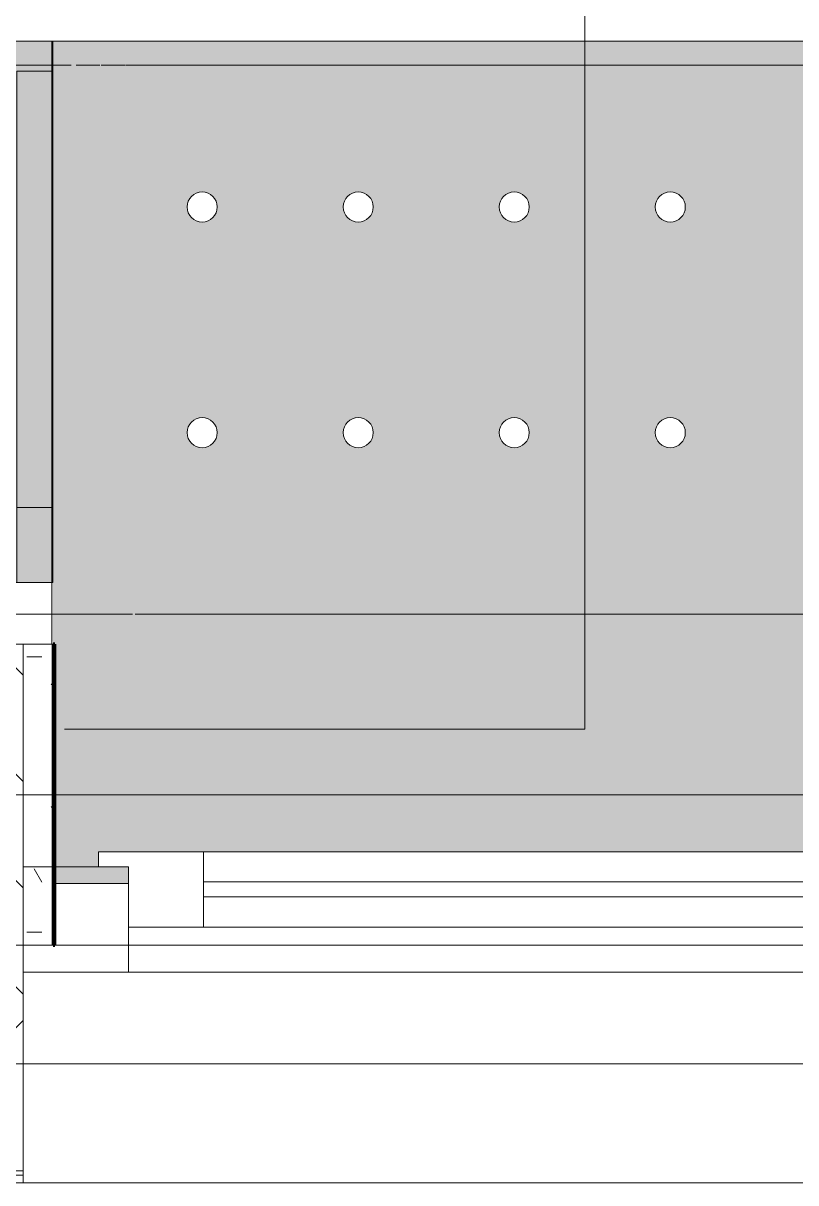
# Model space of a CAD drawing. Header units: millimetres. Extents: x 35144 to 233944, y -8553 to 29000.
# Drawn here: x 49772 to 50285, y -258 to 513 of the extents above; entities that cross this region are included whole.
import ezdxf

# ---------------------------------------------------------------- set-up
doc = ezdxf.new("R2010")
doc.units = ezdxf.units.MM
doc.linetypes.add('Осевая', pattern=[3175, 635, -476.25, 1587.5, -476.25])
for name, color, linetype, lineweight in [('A-GLAZ', 7, 'Continuous', 9), ('A-GLAZ-1', 7, 'Continuous', 13), ('A-WALL', 7, 'Continuous', 9), ('A-WALL-IDEN', 7, 'Continuous', 9), ('I-WALL', 7, 'Continuous', 9), ('Оси-2', 7, 'Осевая', 9)]:
    doc.layers.add(name, color=color, linetype=linetype, lineweight=lineweight)
for name, color, linetype, lineweight, true_color in [('A-WALL-1', 7, 'Continuous', 9, 0xc0c0c0), ('I-WALL-28', 7, 'Continuous', 80, 0xffd2ff), ('I-WALL-6', 7, 'Continuous', 9, 0xc0c0c0), ('I-WALL-7', 7, 'Continuous', 9, 0xcbc7bf), ('S-WALL-ANLY', 7, 'Continuous', 13, 0x008040), ('S-WALL-ANLY-1', 7, 'Continuous', 5, 0x008040), ('Знаки-1', 9, 'Continuous', 9, 0x808080), ('Знаки-2', 7, 'Continuous', 9, 0xc1bbaf), ('Знаки-4', 7, 'Continuous', 9, 0xaba79f), ('Знаки-5', 7, 'Continuous', 9, 0xd5cdbe), ('Знаки-6', 7, 'Continuous', 9, 0xd1cabb), ('Знаки-7', 7, 'Continuous', 9, 0xccc5b7), ('Знаки-8', 7, 'Continuous', 9, 0xd4ccbd)]:
    doc.layers.add(name, color=color, linetype=linetype, lineweight=lineweight, true_color=true_color)
doc.layers.add('Знаки-3', color=7, linetype='Continuous', lineweight=9, transparency=0.5)

# ---------------------------------------------------------------- blocks, each defined once
blk = doc.blocks.new('120_Окно_СКБ_2Ст - 120_Окно_СКБ_2Ст 2100х2500 _мал створка справа_-22445857-План отделки стен 1 этажа в осях 17-23')
at = {"layer": 'A-GLAZ'}
for p, q in [((1050, -57), (-1050, -57)), ((270, -107), (930, -107)), ((930, -117), (270, -117)), ((1000, -127), (1015.38, -127)), ((1015.5, -127), (1019.24, -127)), ((1019.43, -127), (1023.17, -127)), ((1023.37, -127), (1027.11, -127)), ((1027.7, -127), (1030, -127))]:
    blk.add_line(p, q, dxfattribs=at)
at = {"layer": 'A-GLAZ-1'}
for p, q in [((980, -127), (980, -57)), ((980, -57), (1050, -57)), ((1050, -57), (1050, -127)), ((980, -87), (220, -87)), ((930, -137), (930, -87)), ((980, -127), (980, -87)), ((1050, -127), (980, -127)), ((1000, -127), (980, -127)), ((1000, -137), (1000, -127)), ((200, -137), (1000, -137)), ((1000, -137), (200, -137))]:
    blk.add_line(p, q, dxfattribs=at)
blk = doc.blocks.new('Зашивка радиатора_ с перфорацией М5 - Зашивка радиатора_ с перфорацией М5-V56-План отделки стен 1 этажа в осях 17-23')
at = {"layer": 'Знаки-3'}
h = blk.add_hatch(color=256, dxfattribs=at)
h.paths.add_polyline_path([(1749, 380), (1699, 380), (1699, 369), (1719, 369), (1719, 359), (919, 359), (919, 369), (939, 369), (939, 380), (869, 380), (869, 369), (889, 369), (889, 359), (-281, 359.2), (-281, 369), (-261, 369), (-261, 380), (-310, 380), (-310, -179.94), (1750, -179.94), (1749, 379.72)])
h.paths.add_polyline_path([(1650, 90.35), (1655, 89.02), (1658.66, 85.35), (1660, 80.35), (1658.66, 75.35), (1655, 71.69), (1650, 70.35), (1645, 71.69), (1641.34, 75.35), (1640, 80.35), (1641.34, 85.35), (1645, 89.02), (1647.41, 90.01)])
h.paths.add_polyline_path([(1546.25, 90.35), (1551.25, 89.02), (1554.91, 85.35), (1556.25, 80.35), (1554.91, 75.35), (1551.25, 71.69), (1546.25, 70.35), (1541.25, 71.69), (1537.59, 75.35), (1536.25, 80.35), (1537.59, 85.35), (1541.25, 89.02), (1543.66, 90.01)])
h.paths.add_polyline_path([(923.75, 90.35), (928.75, 89.02), (932.41, 85.35), (933.75, 80.35), (932.41, 75.35), (928.75, 71.69), (923.75, 70.35), (918.75, 71.69), (915.09, 75.35), (913.75, 80.35), (915.09, 85.35), (918.75, 89.02), (921.16, 90.01)])
h.paths.add_polyline_path([(1338.75, 90.35), (1343.75, 89.02), (1347.41, 85.35), (1348.75, 80.35), (1347.41, 75.35), (1343.75, 71.69), (1338.75, 70.35), (1333.75, 71.69), (1330.09, 75.35), (1328.75, 80.35), (1330.09, 85.35), (1333.75, 89.02), (1336.16, 90.01)])
h.paths.add_polyline_path([(716.25, 90.35), (721.25, 89.02), (724.91, 85.35), (726.25, 80.35), (724.91, 75.35), (721.25, 71.69), (716.25, 70.35), (711.25, 71.69), (707.59, 75.35), (706.25, 80.35), (707.59, 85.35), (711.25, 89.02), (713.66, 90.01)])
h.paths.add_polyline_path([(1235, 90.35), (1240, 89.02), (1243.66, 85.35), (1245, 80.35), (1243.66, 75.35), (1240, 71.69), (1235, 70.35), (1230, 71.69), (1226.34, 75.35), (1225, 80.35), (1226.34, 85.35), (1230, 89.02), (1232.41, 90.01)])
h.paths.add_polyline_path([(508.75, 90.35), (513.75, 89.02), (517.41, 85.35), (518.75, 80.35), (517.41, 75.35), (513.75, 71.69), (508.75, 70.35), (503.75, 71.69), (500.09, 75.35), (498.75, 80.35), (500.09, 85.35), (503.75, 89.02), (506.16, 90.01)])
h.paths.add_polyline_path([(820, 90.35), (825, 89.02), (828.66, 85.35), (830, 80.35), (828.66, 75.35), (825, 71.69), (820, 70.35), (815, 71.69), (811.34, 75.35), (810, 80.35), (811.34, 85.35), (815, 89.02), (817.41, 90.01)])
h.paths.add_polyline_path([(301.25, 90.35), (306.25, 89.02), (309.91, 85.35), (311.25, 80.35), (309.91, 75.35), (306.25, 71.69), (301.25, 70.35), (296.25, 71.69), (292.59, 75.35), (291.25, 80.35), (292.59, 85.35), (296.25, 89.02), (298.66, 90.01)])
h.paths.add_polyline_path([(612.5, 90.35), (617.5, 89.02), (621.16, 85.35), (622.5, 80.35), (621.16, 75.35), (617.5, 71.69), (612.5, 70.35), (607.5, 71.69), (603.84, 75.35), (602.5, 80.35), (603.84, 85.35), (607.5, 89.02), (609.91, 90.01)])
h.paths.add_polyline_path([(1027.5, 90.35), (1032.5, 89.02), (1036.16, 85.35), (1037.5, 80.35), (1036.16, 75.35), (1032.5, 71.69), (1027.5, 70.35), (1022.5, 71.69), (1018.78, 75.5), (1017.5, 80.35), (1018.84, 85.35), (1022.5, 89.02), (1024.91, 90.01)])
h.paths.add_polyline_path([(197.5, 90.35), (202.5, 89.02), (206.16, 85.35), (207.5, 80.35), (206.16, 75.35), (202.5, 71.69), (197.5, 70.35), (192.5, 71.69), (188.84, 75.35), (187.5, 80.35), (188.84, 85.35), (192.5, 89.02), (194.91, 90.01)])
h.paths.add_polyline_path([(1442.5, 90.35), (1447.5, 89.02), (1451.16, 85.35), (1452.5, 80.35), (1451.16, 75.35), (1447.5, 71.69), (1442.5, 70.35), (1437.5, 71.69), (1433.84, 75.35), (1432.5, 80.35), (1433.84, 85.35), (1437.5, 89.02), (1439.91, 90.01)])
h.paths.add_polyline_path([(1131.25, 90.35), (1136.25, 89.02), (1139.91, 85.35), (1141.25, 80.35), (1139.91, 75.35), (1136.25, 71.69), (1131.25, 70.35), (1126.25, 71.69), (1122.59, 75.35), (1121.25, 80.35), (1122.59, 85.35), (1126.25, 89.02), (1128.66, 90.01)])
h.paths.add_polyline_path([(405, 90.35), (410, 89.02), (413.66, 85.35), (415, 80.35), (413.66, 75.35), (410, 71.69), (405, 70.35), (400, 71.69), (396.34, 75.35), (395, 80.35), (396.34, 85.35), (400, 89.02), (402.41, 90.01)])
h.paths.add_polyline_path([(-217.5, 90.35), (-212.5, 89.02), (-208.84, 85.35), (-207.5, 80.35), (-208.84, 75.35), (-212.5, 71.69), (-217.5, 70.35), (-222.5, 71.69), (-226.16, 75.35), (-227.5, 80.35), (-226.16, 85.35), (-222.5, 89.02), (-220.09, 90.01)])
h.paths.add_polyline_path([(-113.75, 90.35), (-108.75, 89.02), (-105.09, 85.35), (-103.75, 80.35), (-105.09, 75.35), (-108.75, 71.69), (-113.75, 70.35), (-118.75, 71.69), (-122.41, 75.35), (-123.75, 80.35), (-122.41, 85.35), (-118.75, 89.02), (-116.34, 90.01)])
h.paths.add_polyline_path([(93.75, 90.35), (98.75, 89.02), (102.41, 85.35), (103.75, 80.35), (102.41, 75.35), (98.75, 71.69), (93.75, 70.35), (88.75, 71.69), (85.09, 75.35), (83.75, 80.35), (85.09, 85.35), (88.75, 89.02), (91.16, 90.01)])
h.paths.add_polyline_path([(-10, 90.35), (-5, 89.02), (-1.34, 85.35), (0, 80.35), (-1.34, 75.35), (-5, 71.69), (-10, 70.35), (-15, 71.69), (-18.66, 75.35), (-20, 80.35), (-18.66, 85.35), (-15, 89.02), (-12.59, 90.01)])
h.paths.add_polyline_path([(1650, -59.65), (1655, -60.98), (1658.66, -64.65), (1660, -69.65), (1658.66, -74.65), (1655, -78.31), (1650, -79.65), (1645, -78.31), (1641.34, -74.65), (1640, -69.65), (1641.34, -64.65), (1645, -60.98), (1647.41, -59.99)])
h.paths.add_polyline_path([(1442.5, -59.65), (1447.5, -60.98), (1451.16, -64.65), (1452.5, -69.65), (1451.16, -74.65), (1447.5, -78.31), (1442.5, -79.65), (1437.5, -78.31), (1433.84, -74.65), (1432.5, -69.65), (1433.84, -64.65), (1437.5, -60.98), (1439.91, -59.99)])
h.paths.add_polyline_path([(1546.25, -59.65), (1551.25, -60.98), (1554.91, -64.65), (1556.25, -69.65), (1554.91, -74.65), (1551.25, -78.31), (1546.25, -79.65), (1541.25, -78.31), (1537.59, -74.65), (1536.25, -69.65), (1537.59, -64.65), (1541.25, -60.98), (1543.66, -59.99)])
h.paths.add_polyline_path([(1235, -59.65), (1240, -60.98), (1243.66, -64.65), (1245, -69.65), (1243.66, -74.65), (1240, -78.31), (1235, -79.65), (1230, -78.31), (1226.34, -74.65), (1225, -69.65), (1226.34, -64.65), (1230, -60.98), (1232.41, -59.99)])
h.paths.add_polyline_path([(612.5, -59.65), (617.5, -60.98), (621.16, -64.65), (622.5, -69.65), (621.16, -74.65), (617.5, -78.31), (612.5, -79.65), (607.5, -78.31), (603.84, -74.65), (602.5, -69.65), (603.84, -64.65), (607.5, -60.98), (609.91, -59.99)])
h.paths.add_polyline_path([(405, -59.65), (410, -60.98), (413.66, -64.65), (415, -69.65), (413.66, -74.65), (410, -78.31), (405, -79.65), (400, -78.31), (396.34, -74.65), (395, -69.65), (396.34, -64.65), (400, -60.98), (402.41, -59.99)])
h.paths.add_polyline_path([(1131.25, -59.65), (1136.25, -60.98), (1139.91, -64.65), (1141.25, -69.65), (1139.91, -74.65), (1136.25, -78.31), (1131.25, -79.65), (1126.25, -78.31), (1122.59, -74.65), (1121.25, -69.65), (1122.59, -64.65), (1126.25, -60.98), (1128.66, -59.99)])
h.paths.add_polyline_path([(820, -59.65), (825, -60.98), (828.66, -64.65), (830, -69.65), (828.66, -74.65), (825, -78.31), (820, -79.65), (815, -78.31), (811.34, -74.65), (810, -69.65), (811.34, -64.65), (815, -60.98), (817.41, -59.99)])
h.paths.add_polyline_path([(923.75, -59.65), (928.75, -60.98), (932.41, -64.65), (933.75, -69.65), (932.41, -74.65), (928.75, -78.31), (923.75, -79.65), (918.75, -78.31), (915.09, -74.65), (913.75, -69.65), (915.09, -64.65), (918.75, -60.98), (921.16, -59.99)])
h.paths.add_polyline_path([(301.25, -59.65), (306.25, -60.98), (309.91, -64.65), (311.25, -69.65), (309.91, -74.65), (306.25, -78.31), (301.25, -79.65), (296.25, -78.31), (292.59, -74.65), (291.25, -69.65), (292.59, -64.65), (296.25, -60.98), (298.66, -59.99)])
h.paths.add_polyline_path([(197.5, -59.65), (202.5, -60.98), (206.16, -64.65), (207.5, -69.65), (206.16, -74.65), (202.5, -78.31), (197.5, -79.65), (192.5, -78.31), (188.84, -74.65), (187.5, -69.65), (188.84, -64.65), (192.5, -60.98), (194.91, -59.99)])
h.paths.add_polyline_path([(93.75, -59.65), (98.75, -60.98), (102.41, -64.65), (103.75, -69.65), (102.41, -74.65), (98.75, -78.31), (93.75, -79.65), (88.75, -78.31), (85.09, -74.65), (83.75, -69.65), (85.09, -64.65), (88.75, -60.98), (91.16, -59.99)])
h.paths.add_polyline_path([(508.75, -59.65), (513.75, -60.98), (517.41, -64.65), (518.75, -69.65), (517.41, -74.65), (513.75, -78.31), (508.75, -79.65), (503.75, -78.31), (500.09, -74.65), (498.75, -69.65), (500.09, -64.65), (503.75, -60.98), (506.16, -59.99)])
h.paths.add_polyline_path([(1338.75, -59.65), (1343.75, -60.98), (1347.41, -64.65), (1348.75, -69.65), (1347.41, -74.65), (1343.75, -78.31), (1338.75, -79.65), (1333.75, -78.31), (1330.09, -74.65), (1328.75, -69.65), (1330.09, -64.65), (1333.75, -60.98), (1336.16, -59.99)])
h.paths.add_polyline_path([(716.25, -59.65), (721.25, -60.98), (724.91, -64.65), (726.25, -69.65), (724.91, -74.65), (721.25, -78.31), (716.25, -79.65), (711.25, -78.31), (707.59, -74.65), (706.25, -69.65), (707.59, -64.65), (711.25, -60.98), (713.66, -59.99)])
h.paths.add_polyline_path([(1027.5, -59.65), (1032.5, -60.98), (1036.16, -64.65), (1037.5, -69.65), (1036.16, -74.65), (1032.5, -78.31), (1027.5, -79.65), (1022.5, -78.31), (1018.78, -74.5), (1017.5, -69.65), (1018.84, -64.65), (1022.5, -60.98), (1024.91, -59.99)])
h.paths.add_polyline_path([(-217.5, -59.65), (-212.5, -60.98), (-208.84, -64.65), (-207.5, -69.65), (-208.84, -74.65), (-212.5, -78.31), (-217.5, -79.65), (-222.5, -78.31), (-226.16, -74.65), (-227.5, -69.65), (-226.16, -64.65), (-222.5, -60.98), (-220.09, -59.99)])
h.paths.add_polyline_path([(-113.75, -59.65), (-108.75, -60.98), (-105.09, -64.65), (-103.75, -69.65), (-105.09, -74.65), (-108.75, -78.31), (-113.75, -79.65), (-118.75, -78.31), (-122.41, -74.65), (-123.75, -69.65), (-122.41, -64.65), (-118.75, -60.98), (-116.34, -59.99)])
h.paths.add_polyline_path([(-10, -59.65), (-5, -60.98), (-1.34, -64.65), (0, -69.65), (-1.69, -75.11), (-5, -78.31), (-10, -79.65), (-15, -78.31), (-18.66, -74.65), (-20, -69.65), (-18.66, -64.65), (-15, -60.98), (-12.59, -59.99)])
for points in [[(1735.6, -163.94), (-310, -163.94), (-310, -179.94), (1750, -179.94), (1749.3, -163.94), (1736.12, -163.94)], [(1315, -163.94), (1300, -163.94), (1300.68, -179.94), (1340, -179.94), (1339.32, -163.94), (1317.41, -163.94)], [(1325, -163.94), (1300, -163.94), (1300.68, -179.94), (1340, -179.94), (1339.32, -163.94), (1325.18, -163.94)], [(1310.34, -163.94), (1310, -163.94), (1310.34, -179.94), (1330, -179.94), (1329.66, -163.94), (1311.34, -163.94)], [(1320, -163.94), (1310, -163.94), (1310.34, -179.94), (1330, -179.94), (1329.66, -163.94), (1322.59, -163.94)], [(1405.86, -163.94), (1400, -163.94), (1400.68, -179.94), (1440, -179.94), (1439.32, -163.94), (1410, -163.94)], [(1414.82, -163.94), (1400, -163.94), (1400.68, -179.94), (1440, -179.94), (1439.32, -163.94), (1415, -163.94)], [(1420, -163.94), (1410, -163.94), (1410.34, -179.94), (1430, -179.94), (1429.66, -163.94), (1422.59, -163.94)], [(1430, -163.94), (1410, -163.94), (1410.34, -179.94), (1430, -179.94)], [(1500, -163.94), (1500.68, -179.94), (1540, -179.94), (1539.32, -163.94), (1500.68, -163.94)], [(1500, -163.94), (1500.68, -179.94), (1540, -179.94), (1539.32, -163.94), (1500.68, -163.94)], [(1510.34, -163.94), (1510, -163.94), (1510.34, -179.94), (1530, -179.94), (1529.66, -163.94), (1511.34, -163.94)], [(1530, -163.94), (1510, -163.94), (1510.34, -179.94), (1530, -179.94)], [(1625, -163.94), (1600, -163.94), (1600.68, -179.94), (1640, -179.94), (1639.32, -163.94), (1625.18, -163.94)], [(1610, -163.94), (1600, -163.94), (1600.68, -179.94), (1640, -179.94), (1639.32, -163.94), (1610.34, -163.94)], [(1618.18, -163.94), (1610, -164.84), (1610.34, -179.94), (1630, -179.94), (1629.66, -163.94), (1620, -163.94)], [(1611.34, -163.94), (1610, -164.84), (1610.34, -179.94), (1630, -179.94), (1629.66, -163.94), (1612.93, -163.94)]]:
    blk.add_hatch(color=256, dxfattribs=at).paths.add_polyline_path(points)
at = {"layer": 'Знаки-1'}
for p, q in [((1749, 380), (1699, 380)), ((1750, -179.94), (1750, 221)), ((-310, -179.94), (1750, -179.94))]:
    blk.add_line(p, q, dxfattribs=at)
for centre, start, end in [((1338.75, 80.35), 0, 180), ((1442.5, 80.35), 0, 180), ((1546.25, 80.35), 0, 180), ((1650, 80.35), 0, 180), ((1338.75, 80.35), 180, 0), ((1442.5, 80.35), 180, 360), ((1546.25, 80.35), 180, 0), ((1650, 80.35), 180, 360), ((1338.75, -69.65), 0, 180), ((1442.5, -69.65), 0, 180), ((1546.25, -69.65), 0, 180), ((1650, -69.65), 0, 180), ((1338.75, -69.65), 180, 0), ((1442.5, -69.65), 180, 0), ((1546.25, -69.65), 180, 0), ((1650, -69.65), 180, 0)]:
    blk.add_arc(centre, 10, start, end, dxfattribs=at)
at = {"layer": 'Знаки-2'}
for p, q in [((1750, 180), (1750, -179.94)), ((1300, -163.94), (1240, -163.94)), ((1300, -163.94), (1310, -163.94)), ((1310, -163.94), (1300, -163.94)), ((1310, -163.94), (1330, -163.94)), ((1330, -163.94), (1310, -163.94)), ((1330, -163.94), (1340, -163.94)), ((1340, -163.94), (1330, -163.94)), ((1400, -163.94), (1340, -163.94)), ((1400, -163.94), (1440, -163.94)), ((1437.32, -163.94), (1400, -163.94)), ((1440, -163.94), (1437.32, -163.94)), ((1500, -163.94), (1440, -163.94)), ((1500, -163.94), (1540, -163.94)), ((1540, -163.94), (1500, -163.94)), ((1600, -163.94), (1540, -163.94)), ((1600, -163.94), (1600.68, -163.94)), ((1600.68, -163.94), (1600, -163.94)), ((1602.68, -163.94), (1610, -163.94)), ((1610, -163.94), (1602.68, -163.94)), ((1610, -163.94), (1617.41, -163.94)), ((1617.41, -163.94), (1610, -163.94)), ((1618.17, -163.94), (1630, -163.94)), ((1630, -163.94), (1618.17, -163.94)), ((1630, -163.94), (1634.14, -163.94)), ((1634.14, -163.94), (1630, -163.94)), ((1634.82, -163.94), (1640, -163.94)), ((1640, -163.94), (1634.82, -163.94)), ((1700.94, -163.94), (1640, -163.94)), ((1717.19, -163.94), (1701.52, -163.94)), ((1733.69, -163.94), (1718.02, -163.94)), ((1744.39, -163.94), (1737.19, -163.94)), ((1749.3, -163.94), (1744.47, -163.94)), ((1750, -179.94), (1750, -163.94)), ((1240, -179.94), (1300, -179.94)), ((1300, -179.94), (1310, -179.94)), ((1310, -179.94), (1300, -179.94)), ((1310, -179.94), (1330, -179.94)), ((1330, -179.94), (1310, -179.94)), ((1330, -179.94), (1340, -179.94)), ((1340, -179.94), (1330, -179.94)), ((1340, -179.94), (1400, -179.94)), ((1400, -179.94), (1440, -179.94)), ((1414.82, -179.94), (1400, -179.94)), ((1440, -179.94), (1414.82, -179.94)), ((1440, -179.94), (1500, -179.94)), ((1500, -179.94), (1540, -179.94)), ((1540, -179.94), (1500, -179.94)), ((1540, -179.94), (1600, -179.94)), ((1600, -179.94), (1610, -179.94)), ((1610, -179.94), (1600, -179.94)), ((1610, -179.94), (1630, -179.94)), ((1630, -179.94), (1610, -179.94)), ((1630, -179.94), (1640, -179.94)), ((1640, -179.94), (1630, -179.94)), ((1640, -179.94), (1749.3, -179.94))]:
    blk.add_line(p, q, dxfattribs=at)
at = {"layer": 'Знаки-4'}
for p, q in [((1699, 380), (1749, 380)), ((1750, 221), (1750, 180)), ((-262.14, -163.94), (1700.94, -163.94)), ((1701.52, -163.94), (1717.19, -163.94)), ((1718.02, -163.94), (1733.69, -163.94)), ((1737.19, -163.94), (1744.39, -163.94)), ((1744.47, -163.94), (1749.3, -163.94)), ((1749.3, -179.94), (-310, -179.94)), ((1749.3, -179.94), (-310, -179.94))]:
    blk.add_line(p, q, dxfattribs=at)
for centre, start, end in [((1338.75, 80.35), 0, 180), ((1442.5, 80.35), 0, 180), ((1546.25, 80.35), 0, 180), ((1650, 80.35), 0, 180), ((1338.75, 80.35), 180, 360), ((1442.5, 80.35), 180, 360), ((1546.25, 80.35), 180, 360), ((1650, 80.35), 180, 360), ((1338.75, -69.65), 0, 180), ((1442.5, -69.65), 0, 180), ((1546.25, -69.65), 0, 180), ((1650, -69.65), 0, 180), ((1338.75, -69.65), 180, 360), ((1442.5, -69.65), 180, 360), ((1546.25, -69.65), 180, 360), ((1650, -69.65), 180, 360)]:
    blk.add_arc(centre, 10, start, end, dxfattribs=at)
at = {"layer": 'Знаки-5'}
for p, q in [((1314.82, -163.94), (1311.34, -163.94)), ((1325, -163.94), (1315, -163.94)), ((1328.66, -163.94), (1325.18, -163.94)), ((1414.82, -163.94), (1411.34, -163.94)), ((1425, -163.94), (1415, -163.94)), ((1428.66, -163.94), (1425.18, -163.94)), ((1514.82, -163.94), (1511.34, -163.94)), ((1525, -163.94), (1515, -163.94)), ((1528.66, -163.94), (1525.18, -163.94)), ((1614.82, -163.94), (1611.34, -163.94)), ((1617.41, -163.94), (1615, -163.94)), ((1625, -163.94), (1618.18, -163.94)), ((1628.66, -163.94), (1625.18, -163.94)), ((1311.34, -179.94), (1314.82, -179.94)), ((1315, -179.94), (1325, -179.94)), ((1325.18, -179.94), (1328.66, -179.94)), ((1411.34, -179.94), (1414.82, -179.94)), ((1415, -179.94), (1425, -179.94)), ((1425.18, -179.94), (1428.66, -179.94)), ((1511.34, -179.94), (1514.82, -179.94)), ((1515, -179.94), (1525, -179.94)), ((1525.18, -179.94), (1528.66, -179.94)), ((1611.34, -179.94), (1614.82, -179.94)), ((1615, -179.94), (1625, -179.94)), ((1625.18, -179.94), (1628.66, -179.94))]:
    blk.add_line(p, q, dxfattribs=at)
at = {"layer": 'Знаки-6'}
for p, q in [((1310, -163.94), (1300.68, -163.94)), ((1310, -163.94), (1314.81, -163.94)), ((1314.81, -163.94), (1310, -163.94)), ((1315, -163.94), (1325, -163.94)), ((1325, -163.94), (1315, -163.94)), ((1325.19, -163.94), (1330, -163.94)), ((1330, -163.94), (1325.19, -163.94)), ((1339.32, -163.94), (1330, -163.94)), ((1410, -163.94), (1400.68, -163.94)), ((1410, -163.94), (1414.81, -163.94)), ((1414.81, -163.94), (1410, -163.94)), ((1415, -163.94), (1425, -163.94)), ((1425, -163.94), (1415, -163.94)), ((1425.19, -163.94), (1430, -163.94)), ((1430, -163.94), (1425.19, -163.94)), ((1439.32, -163.94), (1430, -163.94)), ((1510, -163.94), (1500.68, -163.94)), ((1511.28, -163.94), (1514.82, -163.94)), ((1514.82, -163.94), (1511.28, -163.94)), ((1515, -163.94), (1525, -163.94)), ((1520, -163.94), (1515, -163.94)), ((1525, -163.94), (1520, -163.94)), ((1525.18, -163.94), (1528.72, -163.94)), ((1528.72, -163.94), (1525.18, -163.94)), ((1539.32, -163.94), (1530, -163.94)), ((1610, -163.94), (1602.68, -163.94)), ((1610, -163.94), (1611.34, -163.94)), ((1610.34, -163.94), (1610, -163.94)), ((1614.81, -163.94), (1610.34, -163.94)), ((1611.34, -163.94), (1614.81, -163.94)), ((1615, -163.94), (1617.41, -163.94)), ((1617.41, -163.94), (1615, -163.94)), ((1618.17, -163.94), (1625, -163.94)), ((1625, -163.94), (1618.17, -163.94)), ((1625.19, -163.94), (1630, -163.94)), ((1630, -163.94), (1625.19, -163.94)), ((1634.14, -163.94), (1630, -163.94)), ((1639.32, -163.94), (1634.73, -163.94)), ((1750, -163.94), (1750, -179.94)), ((1300.68, -179.94), (1310, -179.94)), ((1310, -179.94), (1314.81, -179.94)), ((1314.81, -179.94), (1310, -179.94)), ((1315, -179.94), (1325, -179.94)), ((1325, -179.94), (1315, -179.94)), ((1325.19, -179.94), (1330, -179.94)), ((1330, -179.94), (1325.19, -179.94)), ((1330, -179.94), (1339.32, -179.94)), ((1400.68, -179.94), (1410, -179.94)), ((1410, -179.94), (1414.81, -179.94)), ((1414.81, -179.94), (1410, -179.94)), ((1415, -179.94), (1425, -179.94)), ((1425, -179.94), (1415, -179.94)), ((1425.19, -179.94), (1430, -179.94)), ((1430, -179.94), (1425.19, -179.94)), ((1430, -179.94), (1439.32, -179.94)), ((1500.68, -179.94), (1510, -179.94)), ((1511.28, -179.94), (1514.82, -179.94)), ((1514.82, -179.94), (1511.28, -179.94)), ((1515, -179.94), (1525, -179.94)), ((1525, -179.94), (1515, -179.94)), ((1525.18, -179.94), (1528.72, -179.94)), ((1528.72, -179.94), (1525.18, -179.94)), ((1530, -179.94), (1539.32, -179.94)), ((1600.68, -179.94), (1610, -179.94)), ((1610, -179.94), (1614.81, -179.94)), ((1614.81, -179.94), (1610, -179.94)), ((1615, -179.94), (1625, -179.94)), ((1625, -179.94), (1615, -179.94)), ((1625.19, -179.94), (1630, -179.94)), ((1630, -179.94), (1625.19, -179.94)), ((1630, -179.94), (1639.32, -179.94))]:
    blk.add_line(p, q, dxfattribs=at)
at = {"layer": 'Знаки-7'}
for p, q in [((1300, -163.94), (1310, -163.94)), ((1310, -163.94), (1300, -163.94)), ((1311.28, -163.94), (1314.82, -163.94)), ((1314.82, -163.94), (1311.28, -163.94)), ((1315, -163.94), (1325, -163.94)), ((1325, -163.94), (1315, -163.94)), ((1325.18, -163.94), (1328.72, -163.94)), ((1328.72, -163.94), (1325.18, -163.94)), ((1330, -163.94), (1340, -163.94)), ((1340, -163.94), (1330, -163.94)), ((1400, -163.94), (1410, -163.94)), ((1410, -163.94), (1400, -163.94)), ((1410, -163.94), (1414.81, -163.94)), ((1414.81, -163.94), (1410, -163.94)), ((1415, -163.94), (1425, -163.94)), ((1425, -163.94), (1415, -163.94)), ((1425.19, -163.94), (1430, -163.94)), ((1430, -163.94), (1425.19, -163.94)), ((1430, -163.94), (1440, -163.94)), ((1440, -163.94), (1430, -163.94)), ((1500, -163.94), (1510, -163.94)), ((1510, -163.94), (1500, -163.94)), ((1510, -163.94), (1514.81, -163.94)), ((1514.81, -163.94), (1510, -163.94)), ((1515, -163.94), (1525, -163.94)), ((1525, -163.94), (1515, -163.94)), ((1525.19, -163.94), (1530, -163.94)), ((1530, -163.94), (1525.19, -163.94)), ((1530, -163.94), (1540, -163.94)), ((1540, -163.94), (1530, -163.94)), ((1600, -163.94), (1600.68, -163.94)), ((1600.68, -163.94), (1600, -163.94)), ((1602.68, -163.94), (1610, -163.94)), ((1610, -163.94), (1602.68, -163.94)), ((1611.28, -163.94), (1614.82, -163.94)), ((1614.82, -163.94), (1611.28, -163.94)), ((1615, -163.94), (1617.39, -163.94)), ((1617.39, -163.94), (1615, -163.94)), ((1618.16, -163.94), (1625, -163.94)), ((1625, -163.94), (1618.16, -163.94)), ((1625.18, -163.94), (1628.72, -163.94)), ((1628.72, -163.94), (1625.18, -163.94)), ((1630, -163.94), (1634.14, -163.94)), ((1634.14, -163.94), (1630, -163.94)), ((1634.82, -163.94), (1640, -163.94)), ((1640, -163.94), (1634.82, -163.94)), ((1300, -179.94), (1310, -179.94)), ((1310, -179.94), (1300, -179.94)), ((1311.28, -179.94), (1314.82, -179.94)), ((1314.82, -179.94), (1311.28, -179.94)), ((1315, -179.94), (1325, -179.94)), ((1325, -179.94), (1315, -179.94)), ((1325.18, -179.94), (1328.72, -179.94)), ((1328.72, -179.94), (1325.18, -179.94)), ((1330, -179.94), (1340, -179.94)), ((1340, -179.94), (1330, -179.94)), ((1400, -179.94), (1410, -179.94)), ((1410, -179.94), (1400, -179.94)), ((1410, -179.94), (1414.81, -179.94)), ((1414.81, -179.94), (1410, -179.94)), ((1415, -179.94), (1425, -179.94)), ((1425, -179.94), (1415, -179.94)), ((1425.19, -179.94), (1430, -179.94)), ((1430, -179.94), (1425.19, -179.94)), ((1430, -179.94), (1440, -179.94)), ((1440, -179.94), (1430, -179.94)), ((1500, -179.94), (1510, -179.94)), ((1510, -179.94), (1500, -179.94)), ((1510, -179.94), (1514.81, -179.94)), ((1514.81, -179.94), (1510, -179.94)), ((1515, -179.94), (1525, -179.94)), ((1525, -179.94), (1515, -179.94)), ((1525.19, -179.94), (1530, -179.94)), ((1530, -179.94), (1525.19, -179.94)), ((1530, -179.94), (1540, -179.94)), ((1540, -179.94), (1530, -179.94)), ((1600, -179.94), (1610, -179.94)), ((1610, -179.94), (1600, -179.94)), ((1611.28, -179.94), (1614.82, -179.94)), ((1614.82, -179.94), (1611.28, -179.94)), ((1615, -179.94), (1625, -179.94)), ((1625, -179.94), (1615, -179.94)), ((1625.18, -179.94), (1628.72, -179.94)), ((1628.72, -179.94), (1625.18, -179.94)), ((1630, -179.94), (1640, -179.94)), ((1640, -179.94), (1630, -179.94))]:
    blk.add_line(p, q, dxfattribs=at)
at = {"layer": 'Знаки-8'}
for p, q in [((1311.28, -163.94), (1314.82, -163.94)), ((1314.82, -163.94), (1311.28, -163.94)), ((1315, -163.94), (1325, -163.94)), ((1325, -163.94), (1315, -163.94)), ((1325.18, -163.94), (1328.72, -163.94)), ((1328.72, -163.94), (1325.18, -163.94)), ((1411.28, -163.94), (1414.82, -163.94)), ((1414.82, -163.94), (1411.28, -163.94)), ((1415, -163.94), (1425, -163.94)), ((1425, -163.94), (1415, -163.94)), ((1425.18, -163.94), (1428.72, -163.94)), ((1428.72, -163.94), (1425.18, -163.94)), ((1510, -163.94), (1511.34, -163.94)), ((1514.81, -163.94), (1510, -163.94)), ((1511.34, -163.94), (1514.81, -163.94)), ((1515, -163.94), (1525, -163.94)), ((1525, -163.94), (1515, -163.94)), ((1525.19, -163.94), (1530, -163.94)), ((1530, -163.94), (1525.19, -163.94)), ((1611.28, -163.94), (1614.82, -163.94)), ((1614.82, -163.94), (1611.28, -163.94)), ((1615, -163.94), (1617.39, -163.94)), ((1617.39, -163.94), (1615, -163.94)), ((1618.16, -163.94), (1625, -163.94)), ((1625, -163.94), (1618.16, -163.94)), ((1625.18, -163.94), (1628.72, -163.94)), ((1628.72, -163.94), (1625.18, -163.94)), ((1311.28, -179.94), (1314.82, -179.94)), ((1314.82, -179.94), (1311.28, -179.94)), ((1315, -179.94), (1325, -179.94)), ((1325, -179.94), (1315, -179.94)), ((1325.18, -179.94), (1328.72, -179.94)), ((1328.72, -179.94), (1325.18, -179.94)), ((1411.28, -179.94), (1414.82, -179.94)), ((1414.82, -179.94), (1411.28, -179.94)), ((1415, -179.94), (1425, -179.94)), ((1425, -179.94), (1415, -179.94)), ((1425.18, -179.94), (1428.72, -179.94)), ((1428.72, -179.94), (1425.18, -179.94)), ((1510, -179.94), (1514.81, -179.94)), ((1514.81, -179.94), (1510, -179.94)), ((1515, -179.94), (1525, -179.94)), ((1522.59, -179.94), (1515, -179.94)), ((1525, -179.94), (1522.59, -179.94)), ((1525.19, -179.94), (1530, -179.94)), ((1529.66, -179.94), (1525.19, -179.94)), ((1530, -179.94), (1529.66, -179.94)), ((1611.28, -179.94), (1614.82, -179.94)), ((1614.82, -179.94), (1611.28, -179.94)), ((1615, -179.94), (1625, -179.94)), ((1625, -179.94), (1615, -179.94)), ((1625.18, -179.94), (1628.72, -179.94)), ((1628.72, -179.94), (1625.18, -179.94))]:
    blk.add_line(p, q, dxfattribs=at)
blk = doc.blocks.new('Зашивка без перфорации М3 - М3_8-V57-План отделки стен 1 этажа в осях 17-23')
at = {"layer": 'Знаки-3'}
for points in [[(-47.28, 180), (-430, 180), (-430, -179.94), (310.24, -179.94), (310.24, 180)], [(310, -163.94), (-430, -163.94), (-429.3, -179.94), (310, -179.94)]]:
    blk.add_hatch(color=256, dxfattribs=at).paths.add_polyline_path(points)
at = {"layer": 'Знаки-1'}
for p, q in [((310.24, 180), (-430, 180)), ((-430, 180), (-430, -179.94)), ((310.24, -179.94), (310.24, 180)), ((-430, -179.94), (310.24, -179.94))]:
    blk.add_line(p, q, dxfattribs=at)
at = {"layer": 'Знаки-2'}
for p, q in [((-430, -177.91), (-430, 180)), ((-430, -163.94), (-430, -177.91)), ((310, -163.94), (-429.3, -163.94)), ((310, -163.94), (310, -179.94)), ((-429.3, -179.94), (310, -179.94))]:
    blk.add_line(p, q, dxfattribs=at)
at = {"layer": 'Знаки-4'}
for p, q in [((-429.3, 180), (310.24, 180)), ((310.24, 180), (310.24, -179.94)), ((-429.3, -163.94), (310, -163.94)), ((310, -179.94), (310, -163.94)), ((310.24, -179.94), (-429.3, -179.94)), ((310, -179.94), (-429.3, -179.94))]:
    blk.add_line(p, q, dxfattribs=at)
at = {"layer": 'Знаки-6'}
blk.add_line((-430, -163.94), (-430, -177.91), dxfattribs=at)
blk = doc.blocks.new('Зашивка_ опоясывающая панель - Зашивка_ опоясывающая панель-V78-План отделки стен 1 этажа в осях 17-23')
at = {"layer": 'Знаки-3'}
for points in [[(-417.64, -110), (-406, -110), (-406.7, 180), (-430, 180), (-430, -110)], [(-417.64, -160), (-406, -160), (-406.7, 180), (-430, 180), (-430, -160)]]:
    blk.add_hatch(color=256, dxfattribs=at).paths.add_polyline_path(points)
at = {"layer": 'Знаки-2'}
for p, q in [((-430, 180), (-430, -110)), ((-430, -110), (-430, 180)), ((-430, 180), (-406.7, 180)), ((-430, 180), (-406.7, 180)), ((-406, 180), (-406, -160)), ((-430, -110), (-430, -160)), ((-430, -110), (-406.7, -110)), ((-430, -110), (-406.7, -110)), ((-406.7, -160), (-430, -160))]:
    blk.add_line(p, q, dxfattribs=at)
at = {"layer": 'Знаки-4'}
for p, q in [((-430, -160), (-430, 180)), ((-430, 180), (-406.7, 180)), ((-430, -160), (-406.7, -160))]:
    blk.add_line(p, q, dxfattribs=at)
at = {"layer": 'Знаки-6'}
blk.add_line((-406, -110), (-406, 180), dxfattribs=at)
at = {"layer": 'Знаки-7'}
for p, q in [((-430, 180), (-430, -110)), ((-430, 180), (-406.7, 180)), ((-406, 180), (-406, -110)), ((-406, -110), (-406, 180)), ((-406, -160), (-406, -110))]:
    blk.add_line(p, q, dxfattribs=at)

msp = doc.modelspace()

# ---------------------------------------------------------------- hatches: boundary and pattern name
at = {"layer": 'A-WALL'}
h = msp.add_hatch(dxfattribs=at)
h.set_pattern_fill('FP_22', color=256, style=0, pattern_type=2)
h.set_pattern_definition([(135, (0, 0), (-35.35534, -35.35534), [])])
h.paths.add_polyline_path([(59260, -100), (60010, -100), (60010, 100), (59260, 100), (59260, -44.58)])
h.paths.add_polyline_path([(61410, -100), (61610, -100), (61610, 100), (61410, 100), (61410, -44.58)])
h.paths.add_polyline_path([(65410, -100), (65410, 100), (65160, 100), (65160, -100), (65364.99, -100)])
h.paths.add_polyline_path([(57160, -100), (57160, 100), (56910, 100), (56910, -100)])
h.paths.add_polyline_path([(63710, -100), (64260, -100), (64260, 100), (63710, 100), (63710, -44.58)])
h.paths.add_polyline_path([(53310, -100), (53310, 100), (52410, 100), (52410, -100), (53119.33, -100)])
h.paths.add_polyline_path([(49408.52, -100), (49771.54, -100), (49771.54, 100), (49060, 100), (49060, -100)])
h.paths.add_polyline_path([(47910, -100), (48160, -100), (48160, 100), (47910, 100)])
h.paths.add_polyline_path([(51871.54, -100), (51910, -100), (51910, 100), (51871.54, 100), (51871.54, -44.58)])
h = msp.add_hatch(dxfattribs=at)
h.set_pattern_fill('FP_17', color=256, style=0, pattern_type=2)
h.set_pattern_definition([(45, (0, 0), (-70.71068, 70.71068), []), (135, (0, 0), (-70.71068, -70.71068), [])])
h.paths.add_polyline_path([(73980, -250), (75700, -250), (75700, -100), (73980, -100)])
h.paths.add_polyline_path([(71560, -250), (72280, -250), (72280, -100), (71560, -100)])
h.paths.add_polyline_path([(70660, -250), (70660, -100), (67060, -100), (67060, -250), (69446.88, -250)])
h.paths.add_polyline_path([(57160, -250), (57160, -100), (56410, -100), (56410, -250), (56910, -250)])
h.paths.add_polyline_path([(60910, -250), (61610, -250), (61610, -100), (60910, -100)])
h.paths.add_polyline_path([(59798.78, -250), (60010, -250), (60010, -100), (59260, -100), (59260, -250), (59427.7, -250)])
h.paths.add_polyline_path([(63710, -250), (64260, -250), (64260, -100), (63710, -100)])
h.paths.add_polyline_path([(65736.07, -250), (66160, -250), (66160, -100), (65160, -100), (65160, -250), (65410, -250)])
h.paths.add_polyline_path([(47410, -250), (48160, -250), (48160, -100), (47410, -100)])
h.paths.add_polyline_path([(49060, -250), (49771.54, -250), (49771.54, -100), (49060, -100)])
h.paths.add_polyline_path([(52006.08, -250), (53310, -250), (53310, -100), (51871.54, -100), (51871.54, -250)])
h.paths.add_polyline_path([(44310, -250), (44310, -100), (42737.54, -100), (42737.54, -250), (44213.39, -250)])
h.paths.add_polyline_path([(40637.54, -250), (40637.54, -100), (39940, -100), (39940, -250), (40502.58, -250)])
h.paths.add_polyline_path([(39040, -250), (39040, -100), (38742.65, -100), (38742.65, -250), (39018.26, -250)])
at = {"layer": 'I-WALL'}
h = msp.add_hatch(dxfattribs=at)
h.set_pattern_fill('FP_80', color=256, style=0, pattern_type=2)
h.set_pattern_definition([(0, (0, 0), (121.92, 30.48), [10.058, -81.382, 10.058, -81.382, -487.68]), (0, (0, 0), (121.92, 30.48), [-182.88, 10.058, -172.822, 10.058, -81.382, -213.36]), (0, (0, 0), (121.92, 30.48), [-457.2, 10.058, -50.902, 10.058, -142.342]), (120, (45.72, 15.24), (-87.356454, 90.345817), [10.058, -81.382, 10.058, -81.382, -487.68]), (120, (45.72, 15.24), (-87.356454, 90.345817), [-182.88, 10.058, -172.822, 10.058, -81.382, -213.36]), (120, (45.72, 15.24), (-87.356454, 90.345817), [-457.2, 10.058, -50.902, 10.058, -142.342]), (240, (60.96, 76.2), (-34.563546, -120.825817), [10.058, -81.382, 10.058, -81.382, -487.68]), (240, (60.96, 76.2), (-34.563546, -120.825817), [-182.88, 10.058, -172.822, 10.058, -81.382, -213.36]), (240, (60.96, 76.2), (-34.563546, -120.825817), [-457.2, 10.058, -50.902, 10.058, -142.342])])
h.paths.add_polyline_path([(49771.54, -100), (49791.54, -100), (49791.54, 100), (49771.54, 100)])

# ---------------------------------------------------------------- linework, layer by layer
at = {"layer": 'A-WALL'}
for p, q in [((49060, -100), (49771.54, -100)), ((49060, -250), (49771.54, -250)), ((49060, -253), (49771.54, -253))]:
    msp.add_line(p, q, dxfattribs=at)
at = {"layer": 'A-WALL-1'}
for p, q in [((49771.54, 100), (49060, 100)), ((49771.54, -258), (49771.54, -100)), ((49791.54, -100), (51851.54, -100)), ((64260, -258), (49060, -258))]:
    msp.add_line(p, q, dxfattribs=at)
at = {"layer": 'A-WALL-IDEN'}
for p, q in [((50144.89, 43.61), (50144.89, 617.7)), ((49798.92, 43.61), (50144.89, 43.61))]:
    msp.add_line(p, q, dxfattribs=at)
at = {"layer": 'I-WALL-28'}
for p, q in [((49791.54, 100), (49791.54, -100)), ((49792.54, 100), (49791.54, 100)), ((49792.54, -100), (49792.54, 100)), ((49791.54, -100), (49792.54, -100))]:
    msp.add_line(p, q, dxfattribs=at)
at = {"layer": 'I-WALL-6'}
for p, q in [((49771.54, 100), (49771.54, -100)), ((49791.54, 100), (49771.54, 100)), ((49771.54, -100), (49791.54, -100))]:
    msp.add_line(p, q, dxfattribs=at)
at = {"layer": 'I-WALL-7'}
for p, q in [((47910, 120), (49844.3, 120)), ((49846.03, 120), (51799.61, 120))]:
    msp.add_line(p, q, dxfattribs=at)
at = {"layer": 'S-WALL-ANLY'}
msp.add_line((51871.54, -179), (49771.54, -179), dxfattribs=at)
at = {"layer": 'S-WALL-ANLY-1'}
msp.add_line((49060, -179), (49771.54, -179), dxfattribs=at)
at = {"layer": 'Оси-2'}
msp.add_line((38443.67, 0), (82200, 0), dxfattribs=at)

# ---------------------------------------------------------------- block references
at = {"layer": 'A-GLAZ', "rotation": 180}
msp.add_blockref('120_Окно_СКБ_2Ст - 120_Окно_СКБ_2Ст 2100х2500 _мал створка справа_-22445857-План отделки стен 1 этажа в осях 17-23', (50821.54, -175), dxfattribs=at)
at = {"layer": 'Знаки-2', "rotation": 180}
msp.add_blockref('Зашивка без перфорации М3 - М3_8-V57-План отделки стен 1 этажа в осях 17-23', (49361.24, 321), dxfattribs=at)
at = {"layer": 'Знаки-4'}
msp.add_blockref('Зашивка_ опоясывающая панель - Зашивка_ опоясывающая панель-V78-План отделки стен 1 этажа в осях 17-23', (50197.24, 301), dxfattribs=at)
at = {"layer": 'Знаки-6', "rotation": 180}
msp.add_blockref('Зашивка радиатора_ с перфорацией М5 - Зашивка радиатора_ с перфорацией М5-V56-План отделки стен 1 этажа в осях 17-23', (51540.54, 321), dxfattribs=at)

doc.saveas('drawing.dxf')
